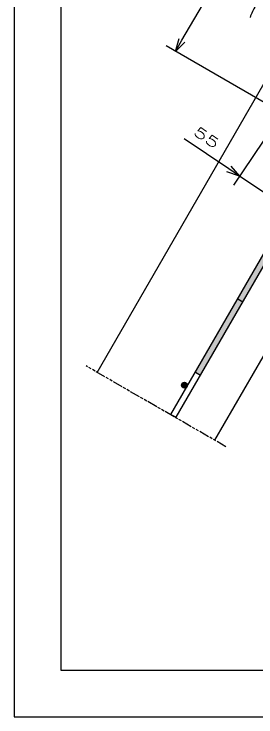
# Model space of a CAD drawing. Units: millimetres, scale not verified. Extents: x -55 to 1935, y -55 to 1395.
# Drawn here: x -55 to 230, y -55 to 773 of the extents above; entities that cross this region are included whole.
import ezdxf
from ezdxf.enums import TextEntityAlignment as Align

# ---------------------------------------------------------------- set-up
doc = ezdxf.new("R2010")
doc.units = ezdxf.units.MM
doc.linetypes.add('CHAIN_DOUBLE_DASH', pattern=[23.5, 12, -1.5, 3.5, -1.5, 3.5, -1.5])
for name, color, linetype, lineweight in [('1 外形線', 7, 'Continuous', 25), ('5 想像線', 6, 'CHAIN_DOUBLE_DASH', 25), ('6 寸法線', 4, 'Continuous', 25), ('7 枠・タイトル', 7, 'Continuous', 25)]:
    doc.layers.add(name, color=color, linetype=linetype, lineweight=lineweight)
doc.styles.add('simplex.shx', font='')
doc.styles.get('simplex.shx').set_extended_font_data('simplex.shx')

msp = doc.modelspace()

# ---------------------------------------------------------------- hatches: boundary and pattern name
at = {"layer": '1 外形線'}
for points in [[(264.331, 520.156), (258.269, 523.656), (208.451, 437.369), (214.514, 433.869)], [(214.514, 433.869), (208.451, 437.369), (158.634, 351.082), (164.696, 347.582)], [(149.213, 335.703, 1), (142.213, 335.703, 1)]]:
    msp.add_hatch(color=256, dxfattribs=at).paths.add_polyline_path(points)

# ---------------------------------------------------------------- linework, layer by layer
for p, q in [((42.966, 350.74), (608.25, 1329.84)), ((129.895, 301.306), (357.905, 696.23)), ((135.957, 297.806), (363.967, 692.73)), ((181.53, 270.74), (406.495, 660.391)), ((208.451, 437.369), (214.514, 433.869)), ((158.634, 351.082), (164.696, 347.582)), ((129.895, 301.306), (135.957, 297.806))]:
    msp.add_line(p, q, dxfattribs=at)
msp.add_circle((145.713, 335.703), 3.5, dxfattribs=at)
at = {"layer": '5 想像線'}
msp.add_line((194.521, 263.24), (29.976, 358.24), dxfattribs=at)
at = {"layer": '6 寸法線'}
for p, q in [((142.834, 741.704), (227.834, 888.928)), ((135.334, 728.714), (139.354, 743.714)), ((135.334, 728.714), (142.834, 741.704)), ((146.315, 739.694), (135.334, 728.714)), ((294.937, 636.567), (124.336, 735.064)), ((294.507, 706.372), (203.409, 571.313)), ((198.075, 590.229), (145.341, 625.799)), ((210.511, 581.841), (198.075, 590.229)), ((200.323, 593.561), (210.511, 581.841)), ((210.511, 581.841), (195.827, 586.897)), ((256.108, 551.086), (210.511, 581.841))]:
    msp.add_line(p, q, dxfattribs=at)
msp.add_arc((357.479, 713.891), 145.18, 151.92245, 157.8449, dxfattribs=at)
at = {"layer": '7 枠・タイトル'}
for p, q in [((-55, 1395), (-55, -55)), ((0, 1340), (0, 0)), ((0, 0), (1880, 0)), ((-55, -55), (1935, -55))]:
    msp.add_line(p, q, dxfattribs=at)

# ---------------------------------------------------------------- texts
at = {"layer": '6 寸法線', "style": 'simplex.shx', "width": 1.6}
msp.add_text('55', height=11.73, rotation=326, dxfattribs=at).set_placement((171.658, 627.347), align=Align.MIDDLE_CENTER)

doc.saveas('drawing.dxf')
